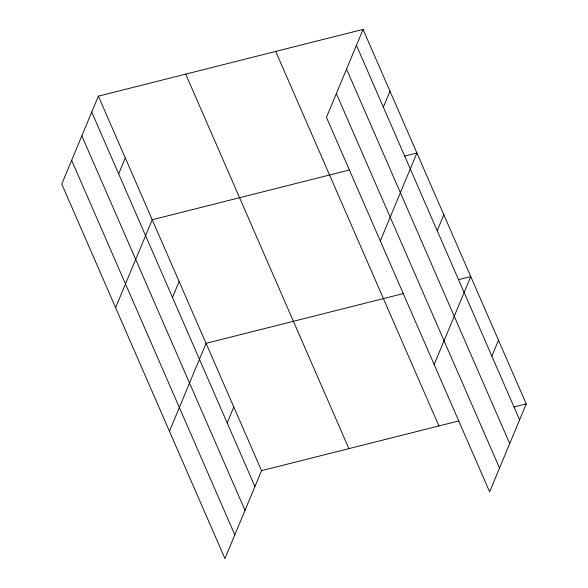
<?xml version="1.0" encoding="UTF-8"?>
<svg xmlns="http://www.w3.org/2000/svg" width="588" height="588" viewBox="0 0 588 588"><rect width="100%" height="100%" fill="white"/><g stroke="black" fill="none" stroke-linecap="round" stroke-linejoin="round"><path stroke-width="0.88" d="M98.365 96.153L61.762 184.088L224.939 558.6L261.542 470.665L98.365 96.153L363.061 29.4L526.238 403.912L489.635 491.847L326.458 117.335L363.061 29.4M118.658 173.879L125.288 157.944M115.608 307.678L152.211 219.743L349.654 169.947M172.504 297.469L179.134 281.534M169.454 431.269L206.065 343.326L403.5 293.537M227.166 422.926L233.804 406.999M383.354 107.126L389.991 91.191M380.304 240.926L416.914 152.99L404.684 156.07M437.207 230.716L443.837 214.782M434.157 364.516L470.76 276.581L458.53 279.66M491.869 356.174L498.499 340.246M261.542 470.665L458.978 420.876M514.015 406.992L526.238 403.912M356.431 45.335L519.608 419.839M346.538 69.09L509.715 443.602M336.351 93.573L499.528 468.085M275.713 51.428L438.891 425.94M185.712 74.125L348.89 448.637M91.735 112.08L254.913 486.592M81.842 135.843L245.02 510.355M71.648 160.326L234.825 534.837"/></g></svg>
